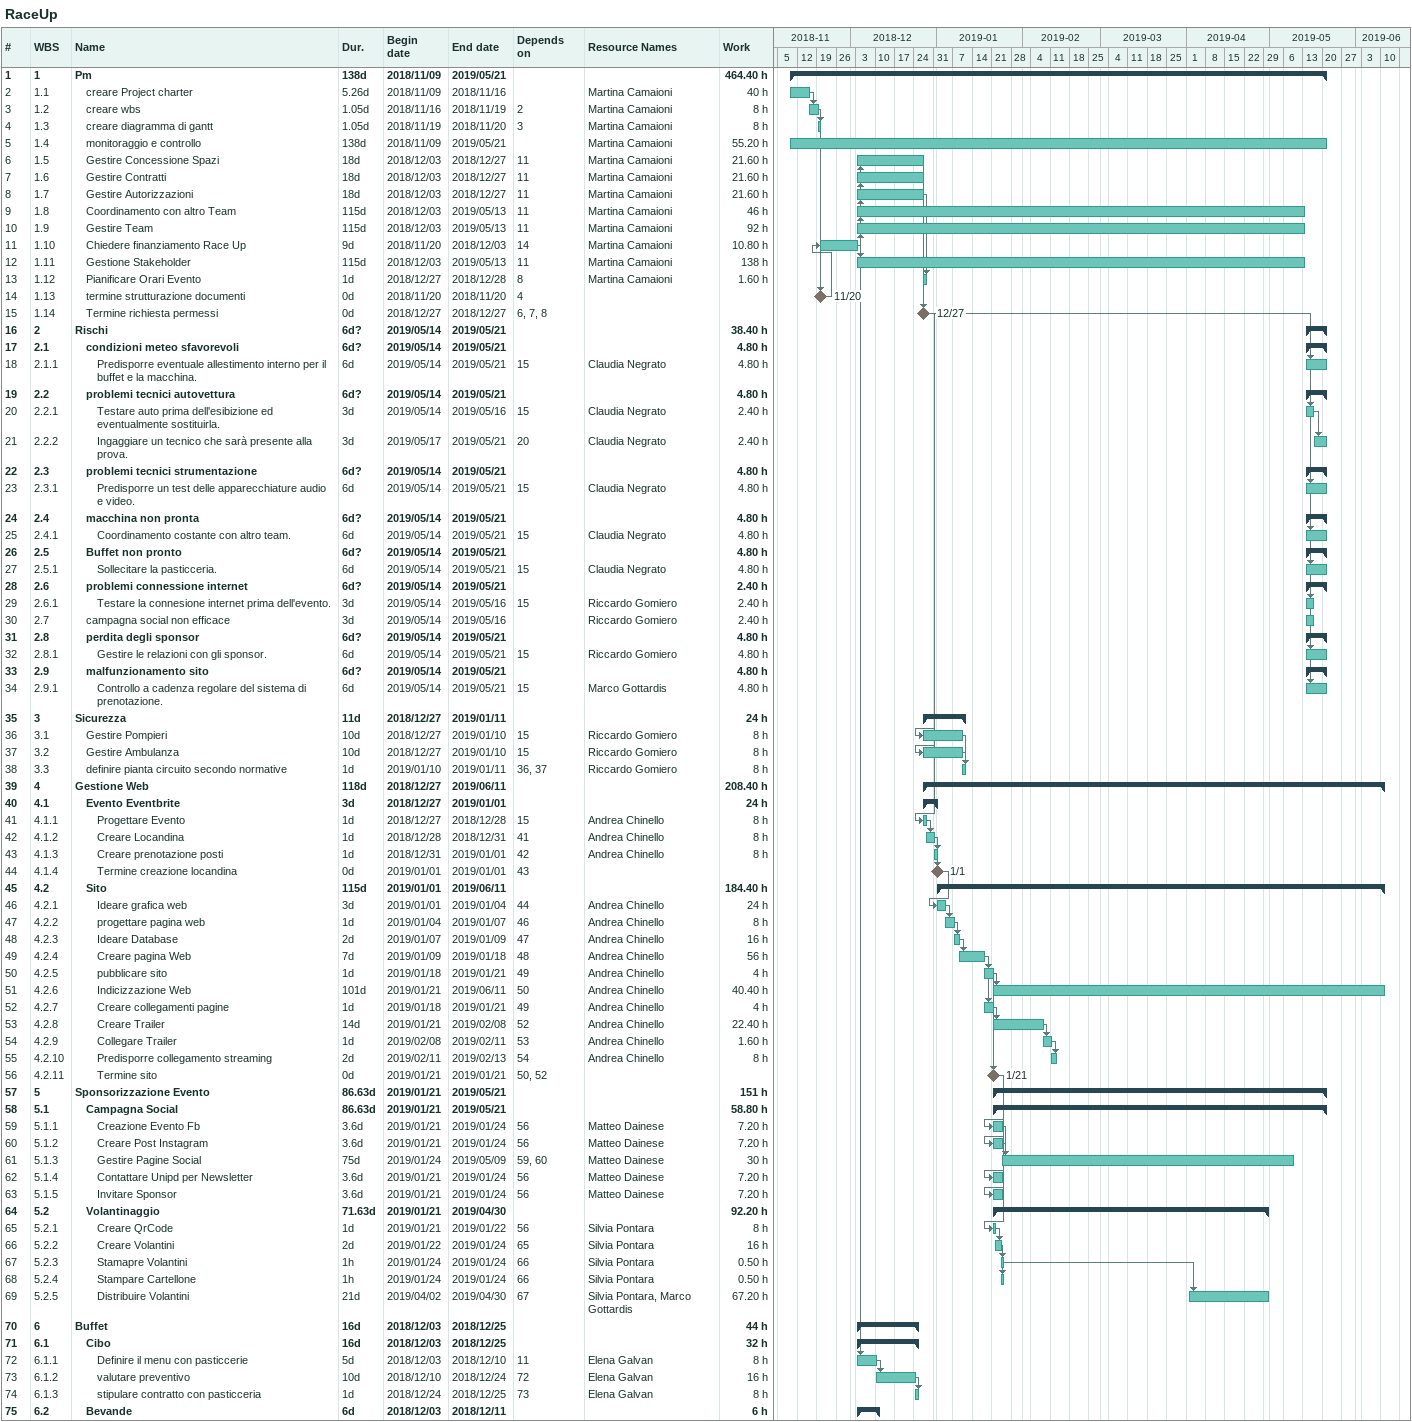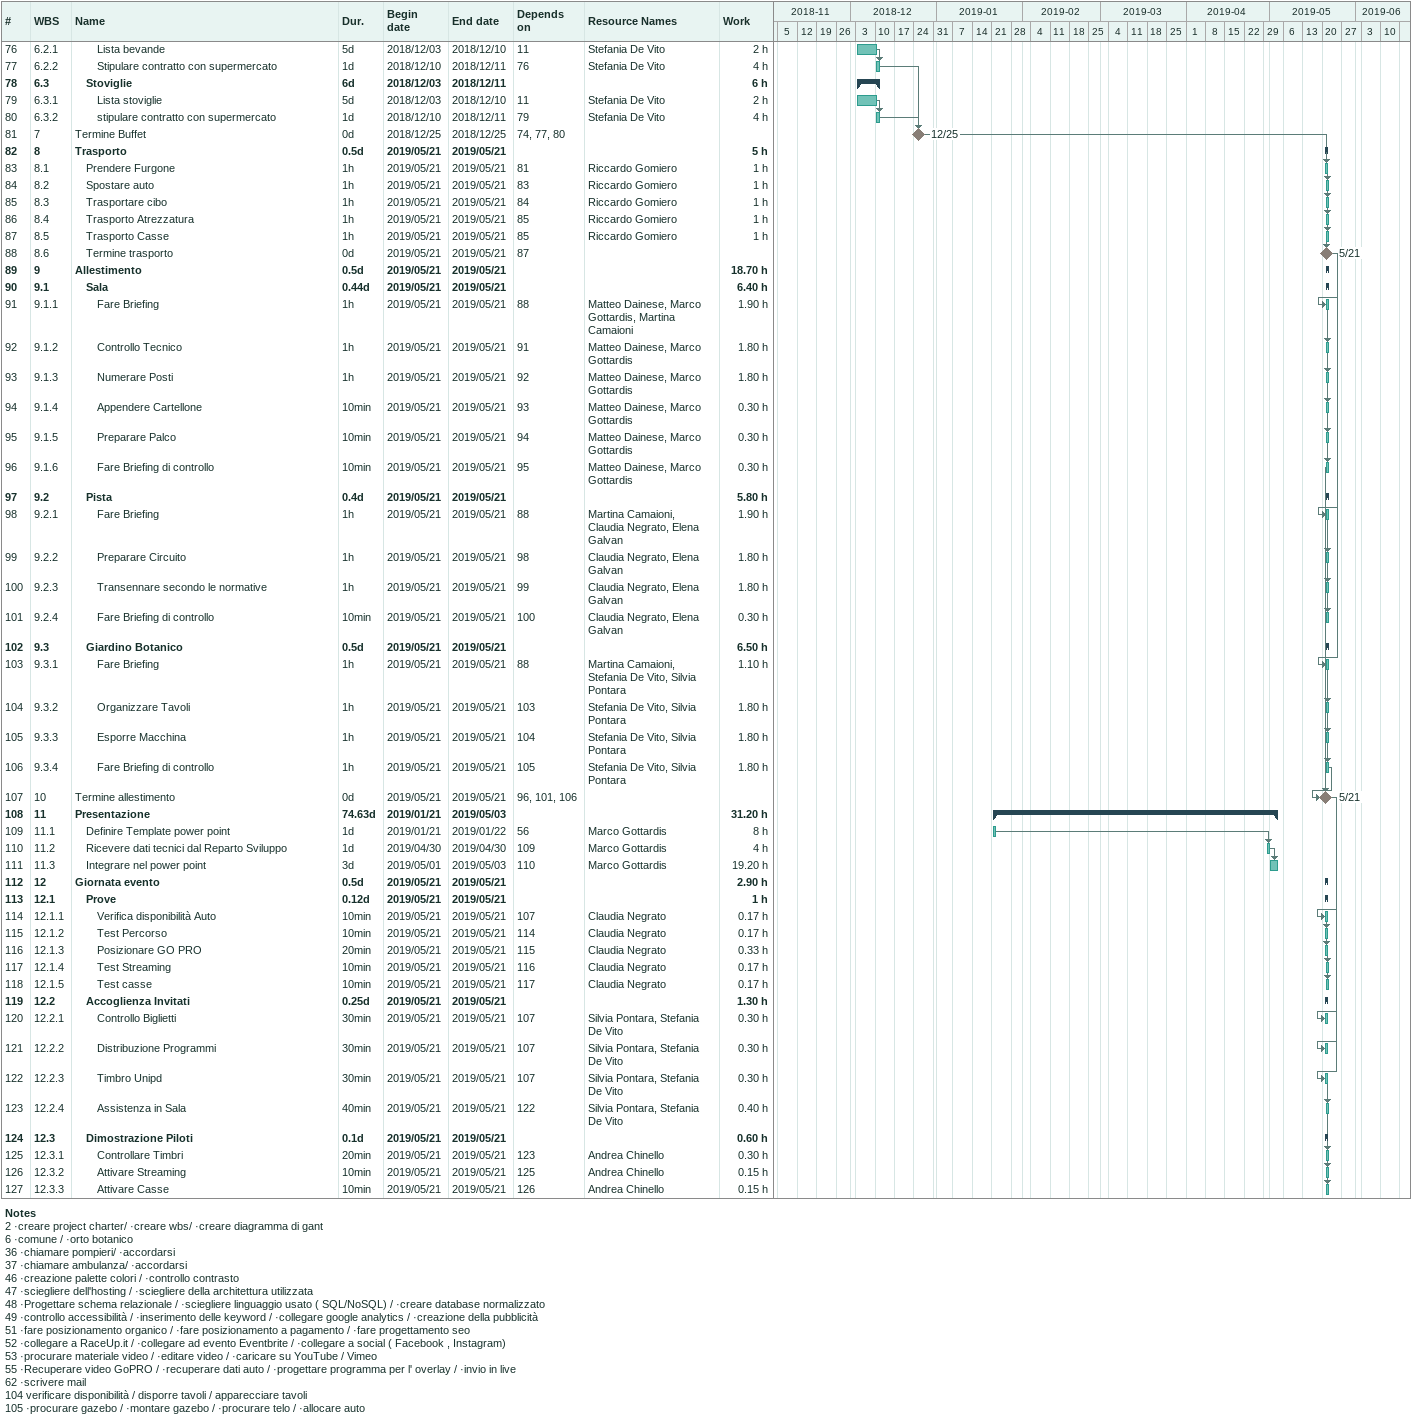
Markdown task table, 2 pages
RaceUp

| ID | WBS | Task | Duration | Start | Finish | Predecessors | Resources | Work (h) |
|---|---|---|---|---|---|---|---|---|
| 1 | 1 | **Pm** | 138d | 2018-11-09 | 2019-05-21 |  |  | 464.40 |
| 2 | 1.1 | creare Project charter | 5.26d | 2018-11-09 | 2018-11-16 |  | Martina Camaioni | 40 |
| 3 | 1.2 | creare wbs | 1.05d | 2018-11-16 | 2018-11-19 | 2 | Martina Camaioni | 8 |
| 4 | 1.3 | creare diagramma di gantt | 1.05d | 2018-11-19 | 2018-11-20 | 3 | Martina Camaioni | 8 |
| 5 | 1.4 | monitoraggio e controllo | 138d | 2018-11-09 | 2019-05-21 |  | Martina Camaioni | 55.20 |
| 6 | 1.5 | Gestire Concessione Spazi | 18d | 2018-12-03 | 2018-12-27 | 11 | Martina Camaioni | 21.60 |
| 7 | 1.6 | Gestire Contratti | 18d | 2018-12-03 | 2018-12-27 | 11 | Martina Camaioni | 21.60 |
| 8 | 1.7 | Gestire Autorizzazioni | 18d | 2018-12-03 | 2018-12-27 | 11 | Martina Camaioni | 21.60 |
| 9 | 1.8 | Coordinamento con altro Team | 115d | 2018-12-03 | 2019-05-13 | 11 | Martina Camaioni | 46 |
| 10 | 1.9 | Gestire Team | 115d | 2018-12-03 | 2019-05-13 | 11 | Martina Camaioni | 92 |
| 11 | 1.10 | Chiedere finanziamento Race Up | 9d | 2018-11-20 | 2018-12-03 | 14 | Martina Camaioni | 10.80 |
| 12 | 1.11 | Gestione Stakeholder | 115d | 2018-12-03 | 2019-05-13 | 11 | Martina Camaioni | 138 |
| 13 | 1.12 | Pianificare Orari Evento | 1d | 2018-12-27 | 2018-12-28 | 8 | Martina Camaioni | 1.60 |
| 14 | 1.13 | termine strutturazione documenti | 0d | 2018-11-20 | 2018-11-20 | 4 |  |  |
| 15 | 1.14 | Termine richiesta permessi | 0d | 2018-12-27 | 2018-12-27 | 6, 7, 8 |  |  |
| 16 | 2 | **Rischi** | 6d? | 2019-05-14 | 2019-05-21 |  |  | 38.40 |
| 17 | 2.1 | **condizioni meteo sfavorevoli** | 6d? | 2019-05-14 | 2019-05-21 |  |  | 4.80 |
| 18 | 2.1.1 | Predisporre eventuale allestimento interno per il buffet e la macchina. | 6d | 2019-05-14 | 2019-05-21 | 15 | Claudia Negrato | 4.80 |
| 19 | 2.2 | **problemi tecnici autovettura** | 6d? | 2019-05-14 | 2019-05-21 |  |  | 4.80 |
| 20 | 2.2.1 | Testare auto prima dell'esibizione ed eventualmente sostituirla. | 3d | 2019-05-14 | 2019-05-16 | 15 | Claudia Negrato | 2.40 |
| 21 | 2.2.2 | Ingaggiare un tecnico che sarà presente alla prova. | 3d | 2019-05-17 | 2019-05-21 | 20 | Claudia Negrato | 2.40 |
| 22 | 2.3 | **problemi tecnici strumentazione** | 6d? | 2019-05-14 | 2019-05-21 |  |  | 4.80 |
| 23 | 2.3.1 | Predisporre un test delle apparecchiature audio e video. | 6d | 2019-05-14 | 2019-05-21 | 15 | Claudia Negrato | 4.80 |
| 24 | 2.4 | **macchina non pronta** | 6d? | 2019-05-14 | 2019-05-21 |  |  | 4.80 |
| 25 | 2.4.1 | Coordinamento costante con altro team. | 6d | 2019-05-14 | 2019-05-21 | 15 | Claudia Negrato | 4.80 |
| 26 | 2.5 | **Buffet non pronto** | 6d? | 2019-05-14 | 2019-05-21 |  |  | 4.80 |
| 27 | 2.5.1 | Sollecitare la pasticceria. | 6d | 2019-05-14 | 2019-05-21 | 15 | Claudia Negrato | 4.80 |
| 28 | 2.6 | **problemi connessione internet** | 6d? | 2019-05-14 | 2019-05-21 |  |  | 2.40 |
| 29 | 2.6.1 | Testare la connesione internet prima dell'evento. | 3d | 2019-05-14 | 2019-05-16 | 15 | Riccardo Gomiero | 2.40 |
| 30 | 2.7 | campagna social non efficace | 3d | 2019-05-14 | 2019-05-16 |  | Riccardo Gomiero | 2.40 |
| 31 | 2.8 | **perdita degli sponsor** | 6d? | 2019-05-14 | 2019-05-21 |  |  | 4.80 |
| 32 | 2.8.1 | Gestire le relazioni con gli sponsor. | 6d | 2019-05-14 | 2019-05-21 | 15 | Riccardo Gomiero | 4.80 |
| 33 | 2.9 | **malfunzionamento sito** | 6d? | 2019-05-14 | 2019-05-21 |  |  | 4.80 |
| 34 | 2.9.1 | Controllo a cadenza regolare del sistema di prenotazione. | 6d | 2019-05-14 | 2019-05-21 | 15 | Marco Gottardis | 4.80 |
| 35 | 3 | **Sicurezza** | 11d | 2018-12-27 | 2019-01-11 |  |  | 24 |
| 36 | 3.1 | Gestire Pompieri | 10d | 2018-12-27 | 2019-01-10 | 15 | Riccardo Gomiero | 8 |
| 37 | 3.2 | Gestire Ambulanza | 10d | 2018-12-27 | 2019-01-10 | 15 | Riccardo Gomiero | 8 |
| 38 | 3.3 | definire pianta circuito secondo normative | 1d | 2019-01-10 | 2019-01-11 | 36, 37 | Riccardo Gomiero | 8 |
| 39 | 4 | **Gestione Web** | 118d | 2018-12-27 | 2019-06-11 |  |  | 208.40 |
| 40 | 4.1 | **Evento Eventbrite** | 3d | 2018-12-27 | 2019-01-01 |  |  | 24 |
| 41 | 4.1.1 | Progettare Evento | 1d | 2018-12-27 | 2018-12-28 | 15 | Andrea Chinello | 8 |
| 42 | 4.1.2 | Creare Locandina | 1d | 2018-12-28 | 2018-12-31 | 41 | Andrea Chinello | 8 |
| 43 | 4.1.3 | Creare prenotazione posti | 1d | 2018-12-31 | 2019-01-01 | 42 | Andrea Chinello | 8 |
| 44 | 4.1.4 | Termine creazione locandina | 0d | 2019-01-01 | 2019-01-01 | 43 |  |  |
| 45 | 4.2 | **Sito** | 115d | 2019-01-01 | 2019-06-11 |  |  | 184.40 |
| 46 | 4.2.1 | Ideare grafica web | 3d | 2019-01-01 | 2019-01-04 | 44 | Andrea Chinello | 24 |
| 47 | 4.2.2 | progettare pagina web | 1d | 2019-01-04 | 2019-01-07 | 46 | Andrea Chinello | 8 |
| 48 | 4.2.3 | Ideare Database | 2d | 2019-01-07 | 2019-01-09 | 47 | Andrea Chinello | 16 |
| 49 | 4.2.4 | Creare pagina Web | 7d | 2019-01-09 | 2019-01-18 | 48 | Andrea Chinello | 56 |
| 50 | 4.2.5 | pubblicare sito | 1d | 2019-01-18 | 2019-01-21 | 49 | Andrea Chinello | 4 |
| 51 | 4.2.6 | Indicizzazione Web | 101d | 2019-01-21 | 2019-06-11 | 50 | Andrea Chinello | 40.40 |
| 52 | 4.2.7 | Creare collegamenti pagine | 1d | 2019-01-18 | 2019-01-21 | 49 | Andrea Chinello | 4 |
| 53 | 4.2.8 | Creare Trailer | 14d | 2019-01-21 | 2019-02-08 | 52 | Andrea Chinello | 22.40 |
| 54 | 4.2.9 | Collegare Trailer | 1d | 2019-02-08 | 2019-02-11 | 53 | Andrea Chinello | 1.60 |
| 55 | 4.2.10 | Predisporre collegamento streaming | 2d | 2019-02-11 | 2019-02-13 | 54 | Andrea Chinello | 8 |
| 56 | 4.2.11 | Termine sito | 0d | 2019-01-21 | 2019-01-21 | 50, 52 |  |  |
| 57 | 5 | **Sponsorizzazione Evento** | 86.63d | 2019-01-21 | 2019-05-21 |  |  | 151 |
| 58 | 5.1 | **Campagna Social** | 86.63d | 2019-01-21 | 2019-05-21 |  |  | 58.80 |
| 59 | 5.1.1 | Creazione Evento Fb | 3.6d | 2019-01-21 | 2019-01-24 | 56 | Matteo Dainese | 7.20 |
| 60 | 5.1.2 | Creare Post Instagram | 3.6d | 2019-01-21 | 2019-01-24 | 56 | Matteo Dainese | 7.20 |
| 61 | 5.1.3 | Gestire Pagine Social | 75d | 2019-01-24 | 2019-05-09 | 59, 60 | Matteo Dainese | 30 |
| 62 | 5.1.4 | Contattare Unipd per Newsletter | 3.6d | 2019-01-21 | 2019-01-24 | 56 | Matteo Dainese | 7.20 |
| 63 | 5.1.5 | Invitare Sponsor | 3.6d | 2019-01-21 | 2019-01-24 | 56 | Matteo Dainese | 7.20 |
| 64 | 5.2 | **Volantinaggio** | 71.63d | 2019-01-21 | 2019-04-30 |  |  | 92.20 |
| 65 | 5.2.1 | Creare QrCode | 1d | 2019-01-21 | 2019-01-22 | 56 | Silvia Pontara | 8 |
| 66 | 5.2.2 | Creare Volantini | 2d | 2019-01-22 | 2019-01-24 | 65 | Silvia Pontara | 16 |
| 67 | 5.2.3 | Stamapre Volantini | 1h | 2019-01-24 | 2019-01-24 | 66 | Silvia Pontara | 0.50 |
| 68 | 5.2.4 | Stampare Cartellone | 1h | 2019-01-24 | 2019-01-24 | 66 | Silvia Pontara | 0.50 |
| 69 | 5.2.5 | Distribuire Volantini | 21d | 2019-04-02 | 2019-04-30 | 67 | Silvia Pontara, Marco Gottardis | 67.20 |
| 70 | 6 | **Buffet** | 16d | 2018-12-03 | 2018-12-25 |  |  | 44 |
| 71 | 6.1 | **Cibo** | 16d | 2018-12-03 | 2018-12-25 |  |  | 32 |
| 72 | 6.1.1 | Definire il menu con pasticcerie | 5d | 2018-12-03 | 2018-12-10 | 11 | Elena Galvan | 8 |
| 73 | 6.1.2 | valutare preventivo | 10d | 2018-12-10 | 2018-12-24 | 72 | Elena Galvan | 16 |
| 74 | 6.1.3 | stipulare contratto con pasticceria | 1d | 2018-12-24 | 2018-12-25 | 73 | Elena Galvan | 8 |
| 75 | 6.2 | **Bevande** | 6d | 2018-12-03 | 2018-12-11 |  |  | 6 |
| 76 | 6.2.1 | Lista bevande | 5d | 2018-12-03 | 2018-12-10 | 11 | Stefania De Vito | 2 |
| 77 | 6.2.2 | Stipulare contratto con supermercato | 1d | 2018-12-10 | 2018-12-11 | 76 | Stefania De Vito | 4 |
| 78 | 6.3 | **Stoviglie** | 6d | 2018-12-03 | 2018-12-11 |  |  | 6 |
| 79 | 6.3.1 | Lista stoviglie | 5d | 2018-12-03 | 2018-12-10 | 11 | Stefania De Vito | 2 |
| 80 | 6.3.2 | stipulare contratto con supermercato | 1d | 2018-12-10 | 2018-12-11 | 79 | Stefania De Vito | 4 |
| 81 | 7 | Termine Buffet | 0d | 2018-12-25 | 2018-12-25 | 74, 77, 80 |  |  |
| 82 | 8 | **Trasporto** | 0.5d | 2019-05-21 | 2019-05-21 |  |  | 5 |
| 83 | 8.1 | Prendere Furgone | 1h | 2019-05-21 | 2019-05-21 | 81 | Riccardo Gomiero | 1 |
| 84 | 8.2 | Spostare auto | 1h | 2019-05-21 | 2019-05-21 | 83 | Riccardo Gomiero | 1 |
| 85 | 8.3 | Trasportare cibo | 1h | 2019-05-21 | 2019-05-21 | 84 | Riccardo Gomiero | 1 |
| 86 | 8.4 | Trasporto Atrezzatura | 1h | 2019-05-21 | 2019-05-21 | 85 | Riccardo Gomiero | 1 |
| 87 | 8.5 | Trasporto Casse | 1h | 2019-05-21 | 2019-05-21 | 85 | Riccardo Gomiero | 1 |
| 88 | 8.6 | Termine trasporto | 0d | 2019-05-21 | 2019-05-21 | 87 |  |  |
| 89 | 9 | **Allestimento** | 0.5d | 2019-05-21 | 2019-05-21 |  |  | 18.70 |
| 90 | 9.1 | **Sala** | 0.44d | 2019-05-21 | 2019-05-21 |  |  | 6.40 |
| 91 | 9.1.1 | Fare Briefing | 1h | 2019-05-21 | 2019-05-21 | 88 | Matteo Dainese, Marco Gottardis, Martina Camaioni | 1.90 |
| 92 | 9.1.2 | Controllo Tecnico | 1h | 2019-05-21 | 2019-05-21 | 91 | Matteo Dainese, Marco Gottardis | 1.80 |
| 93 | 9.1.3 | Numerare Posti | 1h | 2019-05-21 | 2019-05-21 | 92 | Matteo Dainese, Marco Gottardis | 1.80 |
| 94 | 9.1.4 | Appendere Cartellone | 10min | 2019-05-21 | 2019-05-21 | 93 | Matteo Dainese, Marco Gottardis | 0.30 |
| 95 | 9.1.5 | Preparare Palco | 10min | 2019-05-21 | 2019-05-21 | 94 | Matteo Dainese, Marco Gottardis | 0.30 |
| 96 | 9.1.6 | Fare Briefing di controllo | 10min | 2019-05-21 | 2019-05-21 | 95 | Matteo Dainese, Marco Gottardis | 0.30 |
| 97 | 9.2 | **Pista** | 0.4d | 2019-05-21 | 2019-05-21 |  |  | 5.80 |
| 98 | 9.2.1 | Fare Briefing | 1h | 2019-05-21 | 2019-05-21 | 88 | Martina Camaioni, Claudia Negrato, Elena Galvan | 1.90 |
| 99 | 9.2.2 | Preparare Circuito | 1h | 2019-05-21 | 2019-05-21 | 98 | Claudia Negrato, Elena Galvan | 1.80 |
| 100 | 9.2.3 | Transennare secondo le normative | 1h | 2019-05-21 | 2019-05-21 | 99 | Claudia Negrato, Elena Galvan | 1.80 |
| 101 | 9.2.4 | Fare Briefing di controllo | 10min | 2019-05-21 | 2019-05-21 | 100 | Claudia Negrato, Elena Galvan | 0.30 |
| 102 | 9.3 | **Giardino Botanico** | 0.5d | 2019-05-21 | 2019-05-21 |  |  | 6.50 |
| 103 | 9.3.1 | Fare Briefing | 1h | 2019-05-21 | 2019-05-21 | 88 | Martina Camaioni, Stefania De Vito, Silvia Pontara | 1.10 |
| 104 | 9.3.2 | Organizzare Tavoli | 1h | 2019-05-21 | 2019-05-21 | 103 | Stefania De Vito, Silvia Pontara | 1.80 |
| 105 | 9.3.3 | Esporre Macchina | 1h | 2019-05-21 | 2019-05-21 | 104 | Stefania De Vito, Silvia Pontara | 1.80 |
| 106 | 9.3.4 | Fare Briefing di controllo | 1h | 2019-05-21 | 2019-05-21 | 105 | Stefania De Vito, Silvia Pontara | 1.80 |
| 107 | 10 | Termine allestimento | 0d | 2019-05-21 | 2019-05-21 | 96, 101, 106 |  |  |
| 108 | 11 | **Presentazione** | 74.63d | 2019-01-21 | 2019-05-03 |  |  | 31.20 |
| 109 | 11.1 | Definire Template power point | 1d | 2019-01-21 | 2019-01-22 | 56 | Marco Gottardis | 8 |
| 110 | 11.2 | Ricevere dati tecnici dal Reparto Sviluppo | 1d | 2019-04-30 | 2019-04-30 | 109 | Marco Gottardis | 4 |
| 111 | 11.3 | Integrare nel power point | 3d | 2019-05-01 | 2019-05-03 | 110 | Marco Gottardis | 19.20 |
| 112 | 12 | **Giornata evento** | 0.5d | 2019-05-21 | 2019-05-21 |  |  | 2.90 |
| 113 | 12.1 | **Prove** | 0.12d | 2019-05-21 | 2019-05-21 |  |  | 1 |
| 114 | 12.1.1 | Verifica disponibilità Auto | 10min | 2019-05-21 | 2019-05-21 | 107 | Claudia Negrato | 0.17 |
| 115 | 12.1.2 | Test Percorso | 10min | 2019-05-21 | 2019-05-21 | 114 | Claudia Negrato | 0.17 |
| 116 | 12.1.3 | Posizionare GO PRO | 20min | 2019-05-21 | 2019-05-21 | 115 | Claudia Negrato | 0.33 |
| 117 | 12.1.4 | Test Streaming | 10min | 2019-05-21 | 2019-05-21 | 116 | Claudia Negrato | 0.17 |
| 118 | 12.1.5 | Test casse | 10min | 2019-05-21 | 2019-05-21 | 117 | Claudia Negrato | 0.17 |
| 119 | 12.2 | **Accoglienza Invitati** | 0.25d | 2019-05-21 | 2019-05-21 |  |  | 1.30 |
| 120 | 12.2.1 | Controllo Biglietti | 30min | 2019-05-21 | 2019-05-21 | 107 | Silvia Pontara, Stefania De Vito | 0.30 |
| 121 | 12.2.2 | Distribuzione Programmi | 30min | 2019-05-21 | 2019-05-21 | 107 | Silvia Pontara, Stefania De Vito | 0.30 |
| 122 | 12.2.3 | Timbro Unipd | 30min | 2019-05-21 | 2019-05-21 | 107 | Silvia Pontara, Stefania De Vito | 0.30 |
| 123 | 12.2.4 | Assistenza in Sala | 40min | 2019-05-21 | 2019-05-21 | 122 | Silvia Pontara, Stefania De Vito | 0.40 |
| 124 | 12.3 | **Dimostrazione Piloti** | 0.1d | 2019-05-21 | 2019-05-21 |  |  | 0.60 |
| 125 | 12.3.1 | Controllare Timbri | 20min | 2019-05-21 | 2019-05-21 | 123 | Andrea Chinello | 0.30 |
| 126 | 12.3.2 | Attivare Streaming | 10min | 2019-05-21 | 2019-05-21 | 125 | Andrea Chinello | 0.15 |
| 127 | 12.3.3 | Attivare Casse | 10min | 2019-05-21 | 2019-05-21 | 126 | Andrea Chinello | 0.15 |

Notes
- 2: ·creare project charter/ ·creare wbs/ ·creare diagramma di gant
- 6: ·comune / ·orto botanico
- 36: ·chiamare pompieri/ ·accordarsi
- 37: ·chiamare ambulanza/ ·accordarsi
- 46: ·creazione palette colori / ·controllo contrasto
- 47: ·sciegliere dell'hosting / ·sciegliere della architettura utilizzata
- 48: ·Progettare schema relazionale / ·sciegliere linguaggio usato ( SQL/NoSQL) / ·creare database normalizzato
- 49: ·controllo accessibilità / ·inserimento delle keyword / ·collegare google analytics / ·creazione della pubblicità
- 51: ·fare posizionamento organico / ·fare posizionamento a pagamento / ·fare progettamento seo
- 52: ·collegare a RaceUp.it / ·collegare ad evento Eventbrite / ·collegare a social ( Facebook , Instagram)
- 53: ·procurare materiale video / ·editare video / ·caricare su YouTube / Vimeo
- 55: ·Recuperare video GoPRO / ·recuperare dati auto / ·progettare programma per l' overlay / ·invio in live
- 62: ·scrivere mail
- 104: verificare disponibilità / disporre tavoli / apparecciare tavoli
- 105: ·procurare gazebo / ·montare gazebo / ·procurare telo / ·allocare auto
